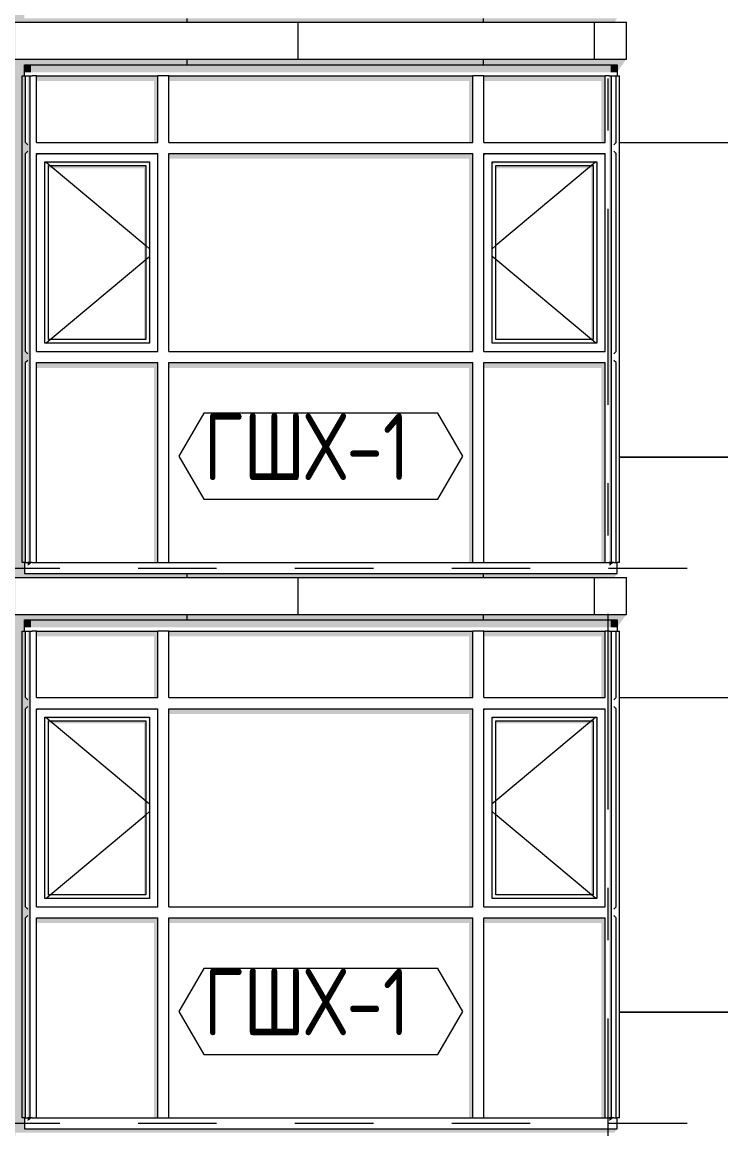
# Model space of a CAD drawing. Header units: millimetres. Extents: x 18162 to 7085488, y 72188 to 247925.
# Drawn here: x 5826846 to 5830619, y 136354 to 142334 of the extents above; entities that cross this region are included whole.
import ezdxf
from ezdxf.enums import TextEntityAlignment as Align

# ---------------------------------------------------------------- set-up
doc = ezdxf.new("R2010")
doc.units = ezdxf.units.MM
doc.header["$MEASUREMENT"] = 0
doc.linetypes.add('Dashed', pattern=[423.333333, 211.666667, -211.666667])
doc.linetypes.add('Double Dashed', pattern=[1093.611073, 529.166651, -211.666656, 141.111112, -211.666656])
for name, color, linetype in [('Finish - Wall', 7, 'Continuous'), ('Structural - Bearing', 7, 'Continuous'), ('Structural - Grid', 7, 'Continuous')]:
    doc.layers.add(name, color=color, linetype=linetype)
doc.styles.add('GENERATED_STYLE_3', font='', dxfattribs={"width": 0.8})
doc.styles.get('GENERATED_STYLE_3').set_extended_font_data('ISOCPEUR MON')
doc.dimstyles.new('GENERATED_STYLE__19', dxfattribs={"dimtxt": 440.00001, "dimasz": 228, "dimexe": 0.18, "dimexo": 31028.935828, "dimgap": 0, "dimtad": 1, "dimdec": 0, "dimzin": 0, "dimdsep": 46, "dimtxsty": 'GENERATED_STYLE_3', "dimblk": 'ARROWHEAD_2', "dimblk1": 'ARROWHEAD_2', "dimblk2": 'ARROWHEAD_2', "dimcen": 0.09, "dimclrd": 13, "dimclre": 13, "dimclrt": 13, "dimadec": 0, "dimazin": 0, "dimtfac": 1, "dimtdec": 4, "dimtmove": 0, "dimatfit": 3, "dimfxl": 1, "dimtolj": 1, "dimtzin": 0, "dimarcsym": 0})
doc.dimstyles.new('GENERATED_STYLE__21', dxfattribs={"dimtxt": 440.00001, "dimasz": 228, "dimexe": 0.18, "dimexo": 31149.347984, "dimgap": 0, "dimtad": 1, "dimdec": 0, "dimzin": 0, "dimdsep": 46, "dimtxsty": 'GENERATED_STYLE_3', "dimblk": 'ARROWHEAD_2', "dimblk1": 'ARROWHEAD_2', "dimblk2": 'ARROWHEAD_2', "dimcen": 0.09, "dimclrd": 13, "dimclre": 13, "dimclrt": 13, "dimadec": 0, "dimazin": 0, "dimtfac": 1, "dimtdec": 4, "dimtmove": 0, "dimatfit": 3, "dimfxl": 1, "dimtolj": 1, "dimtzin": 0, "dimarcsym": 0})

# ---------------------------------------------------------------- blocks, each defined once
blk = doc.blocks.new('*X2387', base_point=(5785635.3, 106384.1))
at = {"layer": 'Structural - Bearing', "color": 8, "linetype": 'Continuous', "lineweight": 13}
for p, q in [((5827735.3, 139134.1), (5827735.3, 139104.1)), ((5829335.3, 139134.1), (5829335.3, 139104.1)), ((5830071.2, 138684.1), (5830435.3, 138684.1)), ((5830435.3, 138684.1), (5830808.8, 138684.1)), ((5830071.2, 136984.1), (5830435.3, 136984.1)), ((5830435.3, 136984.1), (5830071.2, 136984.1)), ((5830808.8, 136984.1), (5830435.3, 136984.1)), ((5830435.3, 136984.1), (5830808.8, 136984.1))]:
    blk.add_line(p, q, dxfattribs=at)
blk = doc.blocks.new('*X2397', base_point=(5785635.3, 106384.1))
at = {"layer": 'Structural - Bearing', "color": 8, "linetype": 'Continuous', "lineweight": 13}
for p, q in [((5827735.3, 142134.1), (5827735.3, 142104.1)), ((5829335.3, 142134.1), (5829335.3, 142104.1)), ((5830071.2, 141684.1), (5830435.3, 141684.1)), ((5830435.3, 141684.1), (5830808.8, 141684.1)), ((5830071.2, 139984.1), (5830435.3, 139984.1)), ((5830435.3, 139984.1), (5830071.2, 139984.1)), ((5830808.8, 139984.1), (5830435.3, 139984.1)), ((5830435.3, 139984.1), (5830808.8, 139984.1)), ((5827735.3, 139354.1), (5827735.3, 139334.1)), ((5829335.3, 139354.1), (5829335.3, 139334.1))]:
    blk.add_line(p, q, dxfattribs=at)
blk = doc.blocks.new('*X2398', base_point=(5785635.3, 106384.1))
at = {"layer": 'Structural - Bearing', "color": 7, "linetype": 'Continuous', "lineweight": 9}
for p, q in [((5828335.3, 139334.1), (5828335.3, 139134.1)), ((5829935.3, 139334.1), (5829935.3, 139134.1))]:
    blk.add_line(p, q, dxfattribs=at)
blk = doc.blocks.new('*X2407', base_point=(5785635.3, 106384.1))
at = {"layer": 'Structural - Bearing', "color": 8, "linetype": 'Continuous', "lineweight": 13}
for p, q in [((5827735.3, 142354.1), (5827735.3, 142334.1)), ((5829335.3, 142354.1), (5829335.3, 142334.1))]:
    blk.add_line(p, q, dxfattribs=at)
blk = doc.blocks.new('*X2408', base_point=(5785635.3, 106384.1))
at = {"layer": 'Structural - Bearing', "color": 7, "linetype": 'Continuous', "lineweight": 9}
for p, q in [((5828335.3, 142334.1), (5828335.3, 142134.1)), ((5829935.3, 142334.1), (5829935.3, 142134.1))]:
    blk.add_line(p, q, dxfattribs=at)
blk = doc.blocks.new('*D2612', base_point=(5785635.3, 106384.1))
at = {"color": 12, "linetype": 'Continuous', "lineweight": 35}
for p, q in [((5838328.4, 136420.7), (5838628.4, 136247.5)), ((5838328.4, 136220.7), (5838628.4, 136047.5))]:
    blk.add_line(p, q, dxfattribs=at)
at = {"color": 13, "linetype": 'Continuous', "lineweight": 13}
for p, q in [((5838703.4, 136334.1), (5837187.8, 136334.1)), ((5838478.4, 136134.1), (5838478.4, 136334.1)), ((5838703.4, 136134.1), (5837187.8, 136134.1))]:
    blk.add_line(p, q, dxfattribs=at)
blk = doc.blocks.new('ARROWHEAD_2')
at = {"color": 0, "linetype": 'Continuous', "lineweight": 0}
for p, q in [((-0.378, -0.655), (0.378, 0.655)), ((0, 0), (-1, 0))]:
    blk.add_line(p, q, dxfattribs=at)
blk = doc.blocks.new('*D2613', base_point=(5785635.3, 106384.1))
at = {"color": 12, "linetype": 'Continuous', "lineweight": 35}
for p, q in [((5838328.4, 139220.7), (5838628.4, 139047.5)), ((5838328.4, 136420.7), (5838628.4, 136247.5))]:
    blk.add_line(p, q, dxfattribs=at)
at = {"color": 13, "linetype": 'Continuous', "lineweight": 13}
for p, q in [((5838703.4, 139134.1), (5837187.8, 139134.1)), ((5838478.4, 136334.1), (5838478.4, 139134.1)), ((5838703.4, 136334.1), (5837187.8, 136334.1))]:
    blk.add_line(p, q, dxfattribs=at)
at = {"color": 13, "lineweight": 13, "char_height": 440, "attachment_point": 7, "rotation": 90, "style": 'GENERATED_STYLE_3'}
for s, insert in [('\\A1;{\\pql;\\fISOCPEUR MON|b0|i0|c0|p0;\\W0.800000;2,800}', (5838605.9, 137549.6)), ('\\A1;{\\pql;\\fISOCPEUR MON|b0|i0|c0|p0;\\W0.800000;200}', (5838518.1, 136420.8))]:
    blk.add_mtext(s, dxfattribs=dict(at, insert=insert))
blk = doc.blocks.new('*D2614', base_point=(5785635.3, 106384.1))
at = {"color": 12, "linetype": 'Continuous', "lineweight": 35}
for p, q in [((5838328.4, 139420.7), (5838628.4, 139247.5)), ((5838328.4, 139220.7), (5838628.4, 139047.5))]:
    blk.add_line(p, q, dxfattribs=at)
at = {"color": 13, "linetype": 'Continuous', "lineweight": 13}
for p, q in [((5838703.4, 139334.1), (5837187.8, 139334.1)), ((5838478.4, 139134.1), (5838478.4, 139334.1)), ((5838703.4, 139134.1), (5837187.8, 139134.1))]:
    blk.add_line(p, q, dxfattribs=at)
blk = doc.blocks.new('*D2615', base_point=(5785635.3, 106384.1))
at = {"color": 12, "linetype": 'Continuous', "lineweight": 35}
for p, q in [((5838328.4, 142220.7), (5838628.4, 142047.5)), ((5838328.4, 139420.7), (5838628.4, 139247.5))]:
    blk.add_line(p, q, dxfattribs=at)
at = {"color": 13, "linetype": 'Continuous', "lineweight": 13}
for p, q in [((5838703.4, 142134.1), (5837187.8, 142134.1)), ((5838478.4, 139334.1), (5838478.4, 142134.1)), ((5838703.4, 139334.1), (5837187.8, 139334.1))]:
    blk.add_line(p, q, dxfattribs=at)
at = {"color": 13, "lineweight": 13, "char_height": 440, "attachment_point": 7, "rotation": 90, "style": 'GENERATED_STYLE_3'}
for s, insert in [('\\A1;{\\pql;\\fISOCPEUR MON|b0|i0|c0|p0;\\W0.800000;2,800}', (5838605.9, 140549.6)), ('\\A1;{\\pql;\\fISOCPEUR MON|b0|i0|c0|p0;\\W0.800000;200}', (5838518.1, 139420.8))]:
    blk.add_mtext(s, dxfattribs=dict(at, insert=insert))
blk = doc.blocks.new('*D2616', base_point=(5785635.3, 106384.1))
at = {"color": 12, "linetype": 'Continuous', "lineweight": 35}
for p, q in [((5838328.4, 142420.7), (5838628.4, 142247.5)), ((5838328.4, 142220.7), (5838628.4, 142047.5))]:
    blk.add_line(p, q, dxfattribs=at)
at = {"color": 13, "linetype": 'Continuous', "lineweight": 13}
for p, q in [((5838703.4, 142334.1), (5837187.8, 142334.1)), ((5838478.4, 142134.1), (5838478.4, 142334.1)), ((5838703.4, 142134.1), (5837187.8, 142134.1))]:
    blk.add_line(p, q, dxfattribs=at)
blk = doc.blocks.new('*D2617', base_point=(5785635.3, 106384.1))
at = {"color": 12, "linetype": 'Continuous', "lineweight": 35}
for p, q in [((5838328.4, 145220.7), (5838628.4, 145047.5)), ((5838328.4, 142420.7), (5838628.4, 142247.5))]:
    blk.add_line(p, q, dxfattribs=at)
at = {"color": 13, "linetype": 'Continuous', "lineweight": 13}
for p, q in [((5838703.4, 145134.1), (5837187.8, 145134.1)), ((5838478.4, 142334.1), (5838478.4, 145134.1)), ((5838703.4, 142334.1), (5837187.8, 142334.1))]:
    blk.add_line(p, q, dxfattribs=at)
at = {"color": 13, "lineweight": 13, "char_height": 440, "attachment_point": 7, "rotation": 90, "style": 'GENERATED_STYLE_3'}
for s, insert in [('\\A1;{\\pql;\\fISOCPEUR MON|b0|i0|c0|p0;\\W0.800000;2,800}', (5838605.9, 143549.6)), ('\\A1;{\\pql;\\fISOCPEUR MON|b0|i0|c0|p0;\\W0.800000;200}', (5838518.1, 142420.8))]:
    blk.add_mtext(s, dxfattribs=dict(at, insert=insert))
blk = doc.blocks.new('Label_227_3', base_point=(5828458.8, 136754.1))
at = {"color": 13, "linetype": 'Continuous', "lineweight": 13, "flags": 128}
blk.add_lwpolyline([(5827692.4, 136988.3), (5827826.5, 136756.1), (5829091.1, 136756.1), (5829225.2, 136988.3), (5829091.1, 137220.6), (5827826.5, 137220.6)], close=True, dxfattribs=at)
at = {"color": 13, "lineweight": 13, "insert": (5827826.5, 137219.9), "char_height": 360, "attachment_point": 1, "style": 'GENERATED_STYLE_3'}
blk.add_mtext('\\A1;{\\pql;\\pt0,253000;\\fISOCPEUR MON|b0|i0|c0|p0;\\W0.800000;ГШХ-1\\fISOCPEUR MON|b0|i0|c0|p0;\\W0.800000;\\A1{\\H.66x;\\S^  ;}\\fISOCPEUR MON|b0|i0|c0|p0;\\W0.800000;\\fISOCPEUR MON|b0|i0|c0|p0;\\W0.800000;\\A1{\\H.66x;\\S^  ;}\\fISOCPEUR MON|b0|i0|c0|p0;\\W0.800000; \\fISOCPEUR MON|b0|i0|c0|p0;\\W0.800000;\\fISOCPEUR MON|b0|i0|c0|p0;\\W0.800000;\\fISOCPEUR MON|b0|i0|c0|p0;\\W0.800000;\\fISOCPEUR MON|b0|i0|c0|p0;\\W0.800000;\\fISOCPEUR MON|b0|i0|c0|p0;\\W0.800000;\\fISOCPEUR MON|b0|i0|c0|p0;\\W0.800000;\\fISOCPEUR MON|b0|i0|c0|p0;\\W0.800000;\\fISOCPEUR MON|b0|i0|c0|p0;\\W0.800000;\\fISOCPEUR MON|b0|i0|c0|p0;\\W0.800000;\\fISOCPEUR MON|b0|i0|c0|p0;\\W0.800000;\\fISOCPEUR MON|b0|i0|c0|p0;\\W0.800000;\\fISOCPEUR MON|b0|i0|c0|p0;\\W0.800000;\\fISOCPEUR MON|b0|i0|c0|p0;\\W0.800000;\\fISOCPEUR MON|b0|i0|c0|p0;\\W0.800000;\\fISOCPEUR MON|b0|i0|c0|p0;\\W0.800000;\\fISOCPEUR MON|b0|i0|c0|p0;\\W0.800000;\\fISOCPEUR MON|b0|i0|c0|p0;\\W0.800000;\\fISOCPEUR MON|b0|i0|c0|p0;\\W0.800000;\\fISOCPEUR MON|b0|i0|c0|p0;\\W0.800000;\\fISOCPEUR MON|b0|i0|c0|p0;\\W0.800000;\\fISOCPEUR MON|b0|i0|c0|p0;\\W0.800000;\\fISOCPEUR MON|b0|i0|c0|p0;\\W0.800000;\\fISOCPEUR MON|b0|i0|c0|p0;\\W0.800000;\\fISOCPEUR MON|b0|i0|c0|p0;\\W0.800000;\\fISOCPEUR MON|b0|i0|c0|p0;\\W0.800000;\\fISOCPEUR MON|b0|i0|c0|p0;\\W0.800000;\\fISOCPEUR MON|b0|i0|c0|p0;\\W0.800000;\\fISOCPEUR MON|b0|i0|c0|p0;\\W0.800000;\\fISOCPEUR MON|b0|i0|c0|p0;\\W0.800000;\\fISOCPEUR MON|b0|i0|c0|p0;\\W0.800000;\\fISOCPEUR MON|b0|i0|c0|p0;\\W0.800000;\\fISOCPEUR MON|b0|i0|c0|p0;\\W0.800000;\\fISOCPEUR MON|b0|i0|c0|p0;\\W0.800000;\\fISOCPEUR MON|b0|i0|c0|p0;\\W0.800000;\\fISOCPEUR MON|b0|i0|c0|p0;\\W0.800000;\\fISOCPEUR MON|b0|i0|c0|p0;\\W0.800000;\\fISOCPEUR MON|b0|i0|c0|p0;\\W0.800000;\\fISOCPEUR MON|b0|i0|c0|p0;\\W0.800000;\\fISOCPEUR MON|b0|i0|c0|p0;\\W0.800000;\\fISOCPEUR MON|b0|i0|c0|p0;\\W0.800000;\\fISOCPEUR MON|b0|i0|c0|p0;\\W0.800000;\\fISOCPEUR MON|b0|i0|c0|p0;\\W0.800000;\\fISOCPEUR MON|b0|i0|c0|p0;\\W0.800000;}', dxfattribs=at)
blk = doc.blocks.new('Label_229_3', base_point=(5828458.8, 139754.1))
at = {"color": 13, "linetype": 'Continuous', "lineweight": 13, "flags": 128}
blk.add_lwpolyline([(5827692.4, 139988.3), (5827826.5, 139756.1), (5829091.1, 139756.1), (5829225.2, 139988.3), (5829091.1, 140220.6), (5827826.5, 140220.6)], close=True, dxfattribs=at)
at = {"color": 13, "lineweight": 13, "insert": (5827826.5, 140219.9), "char_height": 360, "attachment_point": 1, "style": 'GENERATED_STYLE_3'}
blk.add_mtext('\\A1;{\\pql;\\pt0,253000;\\fISOCPEUR MON|b0|i0|c0|p0;\\W0.800000;ГШХ-1\\fISOCPEUR MON|b0|i0|c0|p0;\\W0.800000;\\A1{\\H.66x;\\S^  ;}\\fISOCPEUR MON|b0|i0|c0|p0;\\W0.800000;\\fISOCPEUR MON|b0|i0|c0|p0;\\W0.800000;\\A1{\\H.66x;\\S^  ;}\\fISOCPEUR MON|b0|i0|c0|p0;\\W0.800000; \\fISOCPEUR MON|b0|i0|c0|p0;\\W0.800000;\\fISOCPEUR MON|b0|i0|c0|p0;\\W0.800000;\\fISOCPEUR MON|b0|i0|c0|p0;\\W0.800000;\\fISOCPEUR MON|b0|i0|c0|p0;\\W0.800000;\\fISOCPEUR MON|b0|i0|c0|p0;\\W0.800000;\\fISOCPEUR MON|b0|i0|c0|p0;\\W0.800000;\\fISOCPEUR MON|b0|i0|c0|p0;\\W0.800000;\\fISOCPEUR MON|b0|i0|c0|p0;\\W0.800000;\\fISOCPEUR MON|b0|i0|c0|p0;\\W0.800000;\\fISOCPEUR MON|b0|i0|c0|p0;\\W0.800000;\\fISOCPEUR MON|b0|i0|c0|p0;\\W0.800000;\\fISOCPEUR MON|b0|i0|c0|p0;\\W0.800000;\\fISOCPEUR MON|b0|i0|c0|p0;\\W0.800000;\\fISOCPEUR MON|b0|i0|c0|p0;\\W0.800000;\\fISOCPEUR MON|b0|i0|c0|p0;\\W0.800000;\\fISOCPEUR MON|b0|i0|c0|p0;\\W0.800000;\\fISOCPEUR MON|b0|i0|c0|p0;\\W0.800000;\\fISOCPEUR MON|b0|i0|c0|p0;\\W0.800000;\\fISOCPEUR MON|b0|i0|c0|p0;\\W0.800000;\\fISOCPEUR MON|b0|i0|c0|p0;\\W0.800000;\\fISOCPEUR MON|b0|i0|c0|p0;\\W0.800000;\\fISOCPEUR MON|b0|i0|c0|p0;\\W0.800000;\\fISOCPEUR MON|b0|i0|c0|p0;\\W0.800000;\\fISOCPEUR MON|b0|i0|c0|p0;\\W0.800000;\\fISOCPEUR MON|b0|i0|c0|p0;\\W0.800000;\\fISOCPEUR MON|b0|i0|c0|p0;\\W0.800000;\\fISOCPEUR MON|b0|i0|c0|p0;\\W0.800000;\\fISOCPEUR MON|b0|i0|c0|p0;\\W0.800000;\\fISOCPEUR MON|b0|i0|c0|p0;\\W0.800000;\\fISOCPEUR MON|b0|i0|c0|p0;\\W0.800000;\\fISOCPEUR MON|b0|i0|c0|p0;\\W0.800000;\\fISOCPEUR MON|b0|i0|c0|p0;\\W0.800000;\\fISOCPEUR MON|b0|i0|c0|p0;\\W0.800000;\\fISOCPEUR MON|b0|i0|c0|p0;\\W0.800000;\\fISOCPEUR MON|b0|i0|c0|p0;\\W0.800000;\\fISOCPEUR MON|b0|i0|c0|p0;\\W0.800000;\\fISOCPEUR MON|b0|i0|c0|p0;\\W0.800000;\\fISOCPEUR MON|b0|i0|c0|p0;\\W0.800000;\\fISOCPEUR MON|b0|i0|c0|p0;\\W0.800000;\\fISOCPEUR MON|b0|i0|c0|p0;\\W0.800000;\\fISOCPEUR MON|b0|i0|c0|p0;\\W0.800000;\\fISOCPEUR MON|b0|i0|c0|p0;\\W0.800000;\\fISOCPEUR MON|b0|i0|c0|p0;\\W0.800000;}', dxfattribs=at)
blk = doc.blocks.new('Standard grid marker[378]_3', base_point=(5830008.8, 166384.1))
at = {"layer": 'Structural - Grid', "color": 13, "linetype": 'Double Dashed', "lineweight": 13, "ltscale": 2}
blk.add_line((5830008.8, 165384.1), (5830008.8, 100884.1), dxfattribs=at)
at = {"layer": 'Structural - Grid', "color": 13, "lineweight": 13, "style": 'GENERATED_STYLE_3'}
blk.add_attdef('AC_MarkerText_1', text='', height=500, rotation=360, dxfattribs=at).set_placement((5830008.8, 99534.1), align=Align.TOP_CENTER)

msp = doc.modelspace()

# ---------------------------------------------------------------- hatches: boundary and pattern name
at = {"layer": 'Finish - Wall', "linetype": 'Continuous', "lineweight": 0}
for points in [[(5826858.8, 142104.1), (5826858.8, 142063.4), (5826893.8, 142063.4), (5826893.8, 142104.1)], [(5826893.8, 142104.1), (5826893.8, 142063.4), (5827608.8, 142063.4), (5827608.8, 142104.1)], [(5827608.8, 142063.4), (5829308.8, 142063.4), (5829308.8, 142104.1), (5827608.8, 142104.1)], [(5829308.8, 142063.4), (5830023.8, 142063.4), (5830023.8, 142104.1), (5829308.8, 142104.1)], [(5830058.8, 142104.1), (5830023.8, 142104.1), (5830023.8, 142063.4), (5830058.8, 142063.4)], [(5826863.8, 142044.1), (5826846.4, 142044.1), (5826846.4, 141654.1), (5826888.8, 141654.1), (5826888.8, 142044.1), (5826876.4, 142044.1), (5826876.4, 141671.5), (5826863.8, 141684.1)], [(5826923.8, 142044.1), (5826923.8, 142015.8), (5827558.8, 142015.8), (5827558.8, 141684.1), (5827578.8, 141684.1), (5827578.8, 142044.1)], [(5827638.8, 142044.1), (5827638.8, 142015.8), (5829258.8, 142015.8), (5829258.8, 141684.1), (5829278.8, 141684.1), (5829278.8, 142044.1)], [(5829338.8, 142015.8), (5829973.8, 142015.8), (5829973.8, 141684.1), (5829993.8, 141684.1), (5829993.8, 142044.1), (5829338.8, 142044.1)], [(5830016.4, 141654.1), (5830028.8, 141654.1), (5830028.8, 142044.1), (5830016.4, 142044.1)], [(5830053.8, 142037), (5830058.8, 142044.1), (5830053.8, 142044.1)], [(5830053.8, 141684.1), (5830041.2, 141671.5), (5830047.5, 141675.2)], [(5827578.8, 141624.1), (5826923.8, 141624.1), (5826930.9, 141617), (5827571.8, 141617)], [(5826930.9, 141617), (5826923.8, 141624.1), (5826923.8, 141617)], [(5827571.8, 141617), (5827573.8, 141617), (5827573.8, 140559.1), (5827578.8, 140554.1), (5827578.8, 141624.1)], [(5827638.8, 141595.8), (5829258.8, 141595.8), (5829258.8, 140554.1), (5829278.8, 140554.1), (5829278.8, 141624.1), (5827638.8, 141624.1)], [(5829338.8, 141624.1), (5829345.9, 141617), (5829986.8, 141617), (5829993.8, 141624.1)], [(5829338.8, 141624.1), (5829338.8, 141617), (5829345.9, 141617)], [(5829986.8, 141617), (5829988.8, 141617), (5829988.8, 140559.1), (5829993.8, 140554.1), (5829993.8, 141624.1)], [(5830016.4, 140524.1), (5830028.8, 140524.1), (5830028.8, 141654.1), (5830016.4, 141654.1)], [(5826975.9, 141572), (5826968.8, 141579.1), (5826968.8, 141572)], [(5826968.8, 141579.1), (5826975.9, 141572), (5827526.8, 141572), (5827533.8, 141579.1)], [(5826988.8, 141544.9), (5827503.8, 141544.9), (5827503.8, 140619.1), (5827513.8, 140619.1), (5827513.8, 141559.1), (5826988.8, 141559.1)], [(5827533.8, 141579.1), (5827526.8, 141572), (5827528.8, 141572), (5827528.8, 140604.1), (5827533.8, 140599.1)], [(5829390.9, 141572), (5829383.8, 141579.1), (5829383.8, 141572)], [(5829383.8, 141579.1), (5829390.9, 141572), (5829941.8, 141572), (5829948.8, 141579.1)], [(5829403.8, 141559.1), (5829403.8, 141544.9), (5829918.8, 141544.9), (5829918.8, 140619.1), (5829928.8, 140619.1), (5829928.8, 141559.1)], [(5829941.8, 141572), (5829943.8, 141572), (5829943.8, 140604.1), (5829948.8, 140599.1), (5829948.8, 141579.1)], [(5827528.8, 140599.1), (5827533.8, 140599.1), (5827528.8, 140604.1)], [(5829943.8, 140599.1), (5829948.8, 140599.1), (5829943.8, 140604.1)], [(5827573.8, 140554.1), (5827578.8, 140554.1), (5827573.8, 140559.1)], [(5829988.8, 140554.1), (5829993.8, 140554.1), (5829988.8, 140559.1)], [(5830053.8, 140554.1), (5830041.2, 140541.5), (5830047.5, 140545.2)], [(5826846.4, 140524.1), (5826846.4, 139414.1), (5826863.8, 139414.1), (5826863.8, 140494.1), (5826876.4, 140506.6), (5826876.4, 139414.1), (5826888.8, 139414.1), (5826888.8, 140524.1)], [(5826923.8, 140494.1), (5826923.8, 140465.8), (5827558.8, 140465.8), (5827558.8, 139414.1), (5827578.8, 139414.1), (5827578.8, 140494.1)], [(5827638.8, 140494.1), (5827638.8, 140465.8), (5829258.8, 140465.8), (5829258.8, 139414.1), (5829278.8, 139414.1), (5829278.8, 140494.1)], [(5829338.8, 140465.8), (5829973.8, 140465.8), (5829973.8, 139414.1), (5829993.8, 139414.1), (5829993.8, 140494.1), (5829338.8, 140494.1)], [(5830016.4, 139414.1), (5830028.8, 139414.1), (5830028.8, 140524.1), (5830016.4, 140524.1)], [(5826876.4, 139396.5), (5826893.8, 139408.8), (5826893.8, 139414.1), (5826876.4, 139414.1)], [(5826893.8, 139414.1), (5826893.8, 139408.8), (5826901.2, 139414.1)], [(5830016.4, 139396.5), (5830023.8, 139401.7), (5830023.8, 139414.1), (5830016.4, 139414.1)], [(5830041.2, 139414.1), (5830023.8, 139414.1), (5830023.8, 139401.7)], [(5826858.8, 139104.1), (5826858.8, 139063.4), (5826893.8, 139063.4), (5826893.8, 139104.1)], [(5826893.8, 139104.1), (5826893.8, 139063.4), (5827608.8, 139063.4), (5827608.8, 139104.1)], [(5827608.8, 139104.1), (5827608.8, 139063.4), (5829308.8, 139063.4), (5829308.8, 139104.1)], [(5829308.8, 139104.1), (5829308.8, 139063.4), (5830023.8, 139063.4), (5830023.8, 139104.1)], [(5830058.8, 139104.1), (5830023.8, 139104.1), (5830023.8, 139063.4), (5830058.8, 139063.4)], [(5826846.4, 138654.1), (5826888.8, 138654.1), (5826888.8, 139044.1), (5826876.4, 139044.1), (5826876.4, 138671.5), (5826863.8, 138684.1), (5826863.8, 139044.1), (5826846.4, 139044.1)], [(5826923.8, 139044.1), (5826923.8, 139015.8), (5827558.8, 139015.8), (5827558.8, 138684.1), (5827578.8, 138684.1), (5827578.8, 139044.1)], [(5827638.8, 139044.1), (5827638.8, 139015.8), (5829258.8, 139015.8), (5829258.8, 138684.1), (5829278.8, 138684.1), (5829278.8, 139044.1)], [(5829338.8, 139044.1), (5829338.8, 139015.8), (5829973.8, 139015.8), (5829973.8, 138684.1), (5829993.8, 138684.1), (5829993.8, 139044.1)], [(5830016.4, 138654.1), (5830028.8, 138654.1), (5830028.8, 139044.1), (5830016.4, 139044.1)], [(5830053.8, 139037), (5830058.8, 139044.1), (5830053.8, 139044.1)], [(5830041.2, 138671.5), (5830047.5, 138675.2), (5830053.8, 138684.1)], [(5827578.8, 138624.1), (5826923.8, 138624.1), (5826930.9, 138617), (5827571.8, 138617)], [(5826930.9, 138617), (5826923.8, 138624.1), (5826923.8, 138617)], [(5827571.8, 138617), (5827573.8, 138617), (5827573.8, 137559.1), (5827578.8, 137554.1), (5827578.8, 138624.1)], [(5827638.8, 138624.1), (5827638.8, 138595.8), (5829258.8, 138595.8), (5829258.8, 137554.1), (5829278.8, 137554.1), (5829278.8, 138624.1)], [(5829338.8, 138624.1), (5829345.9, 138617), (5829986.8, 138617), (5829993.8, 138624.1)], [(5829338.8, 138624.1), (5829338.8, 138617), (5829345.9, 138617)], [(5829986.8, 138617), (5829988.8, 138617), (5829988.8, 137559.1), (5829993.8, 137554.1), (5829993.8, 138624.1)], [(5830016.4, 137524.1), (5830028.8, 137524.1), (5830028.8, 138654.1), (5830016.4, 138654.1)], [(5826968.8, 138572), (5826975.9, 138572), (5826968.8, 138579.1)], [(5826968.8, 138579.1), (5826975.9, 138572), (5827526.8, 138572), (5827533.8, 138579.1)], [(5827513.8, 138559.1), (5826988.8, 138559.1), (5826988.8, 138544.9), (5827503.8, 138544.9), (5827503.8, 137619.1), (5827513.8, 137619.1)], [(5827533.8, 138579.1), (5827526.8, 138572), (5827528.8, 138572), (5827528.8, 137604.1), (5827533.8, 137599.1)], [(5829390.9, 138572), (5829383.8, 138579.1), (5829383.8, 138572)], [(5829383.8, 138579.1), (5829390.9, 138572), (5829941.8, 138572), (5829948.8, 138579.1)], [(5829928.8, 138559.1), (5829403.8, 138559.1), (5829403.8, 138544.9), (5829918.8, 138544.9), (5829918.8, 137619.1), (5829928.8, 137619.1)], [(5829941.8, 138572), (5829943.8, 138572), (5829943.8, 137604.1), (5829948.8, 137599.1), (5829948.8, 138579.1)], [(5827528.8, 137599.1), (5827533.8, 137599.1), (5827528.8, 137604.1)], [(5829943.8, 137599.1), (5829948.8, 137599.1), (5829943.8, 137604.1)], [(5827573.8, 137554.1), (5827578.8, 137554.1), (5827573.8, 137559.1)], [(5829988.8, 137554.1), (5829993.8, 137554.1), (5829988.8, 137559.1)], [(5830041.2, 137541.5), (5830047.5, 137545.2), (5830053.8, 137554.1)], [(5826846.4, 136414.1), (5826863.8, 136414.1), (5826863.8, 137494.1), (5826876.4, 137506.6), (5826876.4, 136414.1), (5826888.8, 136414.1), (5826888.8, 137524.1), (5826846.4, 137524.1)], [(5827578.8, 137494.1), (5826923.8, 137494.1), (5826923.8, 137465.8), (5827558.8, 137465.8), (5827558.8, 136414.1), (5827578.8, 136414.1)], [(5829278.8, 137494.1), (5827638.8, 137494.1), (5827638.8, 137465.8), (5829258.8, 137465.8), (5829258.8, 136414.1), (5829278.8, 136414.1)], [(5829338.8, 137465.8), (5829973.8, 137465.8), (5829973.8, 136414.1), (5829993.8, 136414.1), (5829993.8, 137494.1), (5829338.8, 137494.1)], [(5830016.4, 136414.1), (5830028.8, 136414.1), (5830028.8, 137524.1), (5830016.4, 137524.1)], [(5826876.4, 136396.5), (5826893.8, 136408.8), (5826893.8, 136414.1), (5826876.4, 136414.1)], [(5826901.2, 136414.1), (5826893.8, 136414.1), (5826893.8, 136408.8)], [(5830016.4, 136396.5), (5830023.8, 136401.7), (5830023.8, 136414.1), (5830016.4, 136414.1)], [(5830041.2, 136414.1), (5830023.8, 136414.1), (5830023.8, 136401.7)]]:
    msp.add_hatch(color=49, dxfattribs=at).paths.add_polyline_path(points)
h = msp.add_hatch(color=49, dxfattribs=at)
h.paths.add_polyline_path([(5826846.4, 141654.1), (5826846.4, 140524.1), (5826888.8, 140524.1), (5826888.8, 141654.1)])
h.paths.add_polyline_path([(5826876.4, 140541.5), (5826863.8, 140554.1), (5826863.8, 141624.1), (5826876.4, 141636.6)], flags=0)
h = msp.add_hatch(color=49, dxfattribs=at)
h.paths.add_polyline_path([(5826846.4, 137524.1), (5826888.8, 137524.1), (5826888.8, 138654.1), (5826846.4, 138654.1)])
h.paths.add_polyline_path([(5826863.8, 137554.1), (5826863.8, 138624.1), (5826876.4, 138636.6), (5826876.4, 137541.5)], flags=0)
at = {"layer": 'Structural - Bearing', "linetype": 'Continuous', "lineweight": 0}
for points in [[(5817058.8, 145104.1), (5820558.8, 145104.1), (5820558.8, 145044.1), (5820578.3, 145044.1), (5820578.3, 144964), (5825563.8, 144964), (5825563.8, 144715.6), (5825576.4, 144703), (5825576.4, 144684.1), (5825908.8, 144684.1), (5825908.8, 142984.1), (5825563.8, 142984.1), (5825563.8, 142845.6), (5825576.4, 142833), (5825576.4, 142803.4), (5825563.8, 142785.6), (5825563.8, 142284.1), (5826808.8, 142284.1), (5826808.8, 142334.1), (5830044.7, 142334.1), (5830058.8, 142354.1), (5826858.8, 142354.1), (5826858.8, 142414.1), (5826846.4, 142414.1), (5826846.4, 145044.1), (5826858.8, 145044.1), (5826858.8, 145104.1), (5830058.8, 145104.1), (5830058.8, 145044.1), (5830071.2, 145044.1), (5830071.2, 144964), (5832063.8, 144964), (5832063.8, 144715.6), (5832076.4, 144703), (5832076.4, 144684.1), (5832408.8, 144684.1), (5832408.8, 142984.1), (5832063.8, 142984.1), (5832063.8, 142845.6), (5832076.4, 142833), (5832076.4, 142803.4), (5832063.8, 142785.6), (5832063.8, 142284.1), (5833308.8, 142284.1), (5833308.8, 142334.1), (5836544.7, 142334.1), (5836558.8, 142354.1), (5833358.8, 142354.1), (5833358.8, 142414.1), (5833346.4, 142414.1), (5833346.4, 145044.1), (5833358.8, 145044.1), (5833358.8, 145104.1), (5836558.8, 145104.1), (5836558.8, 145044.1), (5836571.2, 145044.1), (5836571.2, 144964), (5836858.1, 144964), (5836858.8, 144964.9), (5836858.8, 145134.1), (5835838.8, 145134.1), (5822269.6, 145134.1), (5819816.7, 145134.1), (5817058.8, 145134.1)], [(5825563.8, 139785.6), (5825563.8, 139284.1), (5826808.8, 139284.1), (5826808.8, 139334.1), (5830044.7, 139334.1), (5830058.8, 139354.1), (5826858.8, 139354.1), (5826858.8, 139414.1), (5826846.4, 139414.1), (5826846.4, 142044.1), (5826858.8, 142044.1), (5826858.8, 142104.1), (5830058.8, 142104.1), (5830058.8, 142063.4), (5830108.8, 142134.1), (5826808.8, 142134.1), (5826808.8, 142284.1), (5825563.8, 142284.1), (5825563.8, 141715.6), (5825576.4, 141703), (5825576.4, 141684.1), (5825908.8, 141684.1), (5825908.8, 139984.1), (5825563.8, 139984.1), (5825563.8, 139845.6), (5825576.4, 139833), (5825576.4, 139803.4)], [(5825563.8, 138715.6), (5825576.4, 138703), (5825576.4, 138684.1), (5825908.8, 138684.1), (5825908.8, 136984.1), (5825563.8, 136984.1), (5825563.8, 136845.6), (5825576.4, 136833), (5825576.4, 136803.4), (5825563.8, 136785.6), (5825563.8, 136284.1), (5826808.8, 136284.1), (5826808.8, 136334.1), (5830044.7, 136334.1), (5830058.8, 136354.1), (5826858.8, 136354.1), (5826858.8, 136414.1), (5826846.4, 136414.1), (5826846.4, 139044.1), (5826858.8, 139044.1), (5826858.8, 139104.1), (5830058.8, 139104.1), (5830058.8, 139063.4), (5830108.8, 139134.1), (5826808.8, 139134.1), (5826808.8, 139284.1), (5825563.8, 139284.1)]]:
    msp.add_hatch(color=49, dxfattribs=at).paths.add_polyline_path(points)

# ---------------------------------------------------------------- linework, layer by layer
at = {"color": 8, "linetype": 'Dashed', "lineweight": 13, "ltscale": 2}
for p, q in [((5800379.4, 139384.1), (5841359.8, 139384.1)), ((5800379.4, 136384.1), (5841359.8, 136384.1))]:
    msp.add_line(p, q, dxfattribs=at)
at = {"layer": 'Finish - Wall', "color": 7, "linetype": 'Continuous', "lineweight": 9}
for p, q in [((5826858.8, 142044.1), (5826858.8, 142104.1)), ((5826858.8, 142104.1), (5826893.8, 142104.1)), ((5826893.8, 142104.1), (5827608.8, 142104.1)), ((5827608.8, 142104.1), (5829308.8, 142104.1)), ((5829308.8, 142104.1), (5830023.8, 142104.1)), ((5830023.8, 142104.1), (5830058.8, 142104.1)), ((5830058.8, 142104.1), (5830058.8, 142044.1)), ((5826846.4, 142044.1), (5826858.8, 142044.1)), ((5826846.4, 141654.1), (5826846.4, 142044.1)), ((5826858.8, 142044.1), (5826863.8, 142044.1)), ((5826863.8, 142044.1), (5826876.4, 142044.1)), ((5826863.8, 141684.1), (5826863.8, 142044.1)), ((5826876.4, 142044.1), (5826888.8, 142044.1)), ((5826888.8, 142044.1), (5826901.2, 142044.1)), ((5826888.8, 141654.1), (5826888.8, 142044.1)), ((5826923.8, 142044.1), (5826901.2, 142044.1)), ((5826923.8, 142044.1), (5827578.8, 142044.1)), ((5826923.8, 141684.1), (5826923.8, 142044.1)), ((5827638.8, 142044.1), (5827578.8, 142044.1)), ((5827578.8, 141684.1), (5827578.8, 142044.1)), ((5827638.8, 142044.1), (5829278.8, 142044.1)), ((5827638.8, 141684.1), (5827638.8, 142044.1)), ((5829338.8, 142044.1), (5829278.8, 142044.1)), ((5829278.8, 141684.1), (5829278.8, 142044.1)), ((5829338.8, 142044.1), (5829993.8, 142044.1)), ((5829338.8, 141684.1), (5829338.8, 142044.1)), ((5830016.4, 142044.1), (5829993.8, 142044.1)), ((5829993.8, 141684.1), (5829993.8, 142044.1)), ((5830016.4, 142044.1), (5830028.8, 142044.1)), ((5830028.8, 142044.1), (5830041.2, 142044.1)), ((5830028.8, 141654.1), (5830028.8, 142044.1)), ((5830041.2, 142044.1), (5830053.8, 142044.1)), ((5830053.8, 142044.1), (5830058.8, 142044.1)), ((5830053.8, 141684.1), (5830053.8, 142044.1)), ((5830058.8, 142044.1), (5830071.2, 142044.1)), ((5830071.2, 141654.1), (5830071.2, 142044.1)), ((5826863.8, 141684.1), (5826876.4, 141671.5)), ((5826923.8, 141684.1), (5827578.8, 141684.1)), ((5827638.8, 141684.1), (5829278.8, 141684.1)), ((5829338.8, 141684.1), (5829993.8, 141684.1)), ((5830041.2, 141671.5), (5830053.8, 141684.1)), ((5826846.4, 140524.1), (5826846.4, 141654.1)), ((5826876.4, 141636.6), (5826863.8, 141624.1)), ((5826863.8, 140554.1), (5826863.8, 141624.1)), ((5826888.8, 140524.1), (5826888.8, 141654.1)), ((5826923.8, 140554.1), (5826923.8, 141624.1)), ((5826923.8, 141624.1), (5827578.8, 141624.1)), ((5827578.8, 140554.1), (5827578.8, 141624.1)), ((5827638.8, 140554.1), (5827638.8, 141624.1)), ((5827638.8, 141624.1), (5829278.8, 141624.1)), ((5829278.8, 140554.1), (5829278.8, 141624.1)), ((5829338.8, 140554.1), (5829338.8, 141624.1)), ((5829338.8, 141624.1), (5829993.8, 141624.1)), ((5829993.8, 140554.1), (5829993.8, 141624.1)), ((5830028.8, 140524.1), (5830028.8, 141654.1)), ((5830053.8, 141624.1), (5830041.2, 141636.6)), ((5830053.8, 140554.1), (5830053.8, 141624.1)), ((5830071.2, 140524.1), (5830071.2, 141654.1)), ((5826968.8, 140599.1), (5826968.8, 141579.1)), ((5826968.8, 141579.1), (5827533.8, 141579.1)), ((5826973.7, 141579.1), (5826997.6, 141559.1)), ((5826988.8, 141559.1), (5827513.8, 141559.1)), ((5826988.8, 140619.1), (5826988.8, 141559.1)), ((5826997.6, 141559.1), (5827513.8, 141126.7)), ((5827513.8, 141559.1), (5827513.8, 140619.1)), ((5827533.8, 141579.1), (5827533.8, 140599.1)), ((5829383.8, 140599.1), (5829383.8, 141579.1)), ((5829383.8, 141579.1), (5829948.8, 141579.1)), ((5829403.8, 141559.1), (5829928.8, 141559.1)), ((5829920.1, 141559.1), (5829403.8, 141126.7)), ((5829403.8, 140619.1), (5829403.8, 141559.1)), ((5829944, 141579.1), (5829920.1, 141559.1)), ((5829928.8, 141559.1), (5829928.8, 140619.1)), ((5829948.8, 141579.1), (5829948.8, 140599.1)), ((5827513.8, 141126.7), (5827533.8, 141110)), ((5829403.8, 141126.7), (5829383.8, 141110)), ((5826997.6, 140619.1), (5827513.8, 141051.4)), ((5827513.8, 141051.4), (5827533.8, 141068.1)), ((5829403.8, 141051.4), (5829383.8, 141068.1)), ((5829920.1, 140619.1), (5829403.8, 141051.4)), ((5827533.8, 140599.1), (5826968.8, 140599.1)), ((5826973.7, 140599.1), (5826997.6, 140619.1)), ((5827513.8, 140619.1), (5826988.8, 140619.1)), ((5829948.8, 140599.1), (5829383.8, 140599.1)), ((5829928.8, 140619.1), (5829403.8, 140619.1)), ((5829944, 140599.1), (5829920.1, 140619.1)), ((5826863.8, 140554.1), (5826876.4, 140541.5)), ((5826923.8, 140554.1), (5827578.8, 140554.1)), ((5827638.8, 140554.1), (5829278.8, 140554.1)), ((5829338.8, 140554.1), (5829993.8, 140554.1)), ((5830041.2, 140541.5), (5830053.8, 140554.1)), ((5826846.4, 139414.1), (5826846.4, 140524.1)), ((5826876.4, 140506.6), (5826863.8, 140494.1)), ((5826863.8, 139414.1), (5826863.8, 140494.1)), ((5826888.8, 139414.1), (5826888.8, 140524.1)), ((5826923.8, 139414.1), (5826923.8, 140494.1)), ((5826923.8, 140494.1), (5827578.8, 140494.1)), ((5827578.8, 139414.1), (5827578.8, 140494.1)), ((5827638.8, 139414.1), (5827638.8, 140494.1)), ((5827638.8, 140494.1), (5829278.8, 140494.1)), ((5829278.8, 139414.1), (5829278.8, 140494.1)), ((5829338.8, 139414.1), (5829338.8, 140494.1)), ((5829338.8, 140494.1), (5829993.8, 140494.1)), ((5829993.8, 139414.1), (5829993.8, 140494.1)), ((5830028.8, 139414.1), (5830028.8, 140524.1)), ((5830053.8, 140494.1), (5830041.2, 140506.6)), ((5830053.8, 139414.1), (5830053.8, 140494.1)), ((5830071.2, 139414.1), (5830071.2, 140524.1)), ((5826858.8, 139414.1), (5826846.4, 139414.1)), ((5826858.8, 139414.1), (5826863.8, 139414.1)), ((5826858.8, 139414.1), (5826858.8, 139354.1)), ((5826863.8, 139414.1), (5826876.4, 139414.1)), ((5826888.8, 139414.1), (5826876.4, 139414.1)), ((5826901.2, 139414.1), (5826888.8, 139414.1)), ((5826901.2, 139414.1), (5826923.8, 139414.1)), ((5826923.8, 139414.1), (5827578.8, 139414.1)), ((5827578.8, 139414.1), (5827638.8, 139414.1)), ((5827638.8, 139414.1), (5829278.8, 139414.1)), ((5829278.8, 139414.1), (5829338.8, 139414.1)), ((5829338.8, 139414.1), (5829993.8, 139414.1)), ((5829993.8, 139414.1), (5830016.4, 139414.1)), ((5830028.8, 139414.1), (5830016.4, 139414.1)), ((5830041.2, 139414.1), (5830028.8, 139414.1)), ((5830041.2, 139414.1), (5830053.8, 139414.1)), ((5830053.8, 139414.1), (5830058.8, 139414.1)), ((5830058.8, 139354.1), (5830058.8, 139414.1)), ((5830071.2, 139414.1), (5830058.8, 139414.1)), ((5826858.8, 139354.1), (5826893.8, 139354.1)), ((5826893.8, 139354.1), (5827608.8, 139354.1)), ((5827608.8, 139354.1), (5829308.8, 139354.1)), ((5829308.8, 139354.1), (5830023.8, 139354.1)), ((5830023.8, 139354.1), (5830058.8, 139354.1)), ((5826858.8, 139044.1), (5826858.8, 139104.1)), ((5826858.8, 139104.1), (5826893.8, 139104.1)), ((5826893.8, 139104.1), (5827608.8, 139104.1)), ((5827608.8, 139104.1), (5829308.8, 139104.1)), ((5829308.8, 139104.1), (5830023.8, 139104.1)), ((5830023.8, 139104.1), (5830058.8, 139104.1)), ((5830058.8, 139104.1), (5830058.8, 139044.1)), ((5826846.4, 139044.1), (5826858.8, 139044.1)), ((5826846.4, 138654.1), (5826846.4, 139044.1)), ((5826858.8, 139044.1), (5826863.8, 139044.1)), ((5826863.8, 139044.1), (5826876.4, 139044.1)), ((5826863.8, 138684.1), (5826863.8, 139044.1)), ((5826876.4, 139044.1), (5826888.8, 139044.1)), ((5826888.8, 139044.1), (5826901.2, 139044.1)), ((5826888.8, 138654.1), (5826888.8, 139044.1)), ((5826923.8, 139044.1), (5826901.2, 139044.1)), ((5826923.8, 139044.1), (5827578.8, 139044.1)), ((5826923.8, 138684.1), (5826923.8, 139044.1)), ((5827638.8, 139044.1), (5827578.8, 139044.1)), ((5827578.8, 138684.1), (5827578.8, 139044.1)), ((5827638.8, 139044.1), (5829278.8, 139044.1)), ((5827638.8, 138684.1), (5827638.8, 139044.1)), ((5829338.8, 139044.1), (5829278.8, 139044.1)), ((5829278.8, 138684.1), (5829278.8, 139044.1)), ((5829338.8, 139044.1), (5829993.8, 139044.1)), ((5829338.8, 138684.1), (5829338.8, 139044.1)), ((5830016.4, 139044.1), (5829993.8, 139044.1)), ((5829993.8, 138684.1), (5829993.8, 139044.1)), ((5830016.4, 139044.1), (5830028.8, 139044.1)), ((5830028.8, 139044.1), (5830041.2, 139044.1)), ((5830028.8, 138654.1), (5830028.8, 139044.1)), ((5830041.2, 139044.1), (5830053.8, 139044.1)), ((5830053.8, 139044.1), (5830058.8, 139044.1)), ((5830053.8, 138684.1), (5830053.8, 139044.1)), ((5830058.8, 139044.1), (5830071.2, 139044.1)), ((5830071.2, 138654.1), (5830071.2, 139044.1)), ((5826863.8, 138684.1), (5826876.4, 138671.5)), ((5826923.8, 138684.1), (5827578.8, 138684.1)), ((5827638.8, 138684.1), (5829278.8, 138684.1)), ((5829338.8, 138684.1), (5829993.8, 138684.1)), ((5830041.2, 138671.5), (5830053.8, 138684.1)), ((5826846.4, 137524.1), (5826846.4, 138654.1)), ((5826876.4, 138636.6), (5826863.8, 138624.1)), ((5826863.8, 137554.1), (5826863.8, 138624.1)), ((5826888.8, 137524.1), (5826888.8, 138654.1)), ((5826923.8, 137554.1), (5826923.8, 138624.1)), ((5826923.8, 138624.1), (5827578.8, 138624.1)), ((5827578.8, 137554.1), (5827578.8, 138624.1)), ((5827638.8, 137554.1), (5827638.8, 138624.1)), ((5827638.8, 138624.1), (5829278.8, 138624.1)), ((5829278.8, 137554.1), (5829278.8, 138624.1)), ((5829338.8, 137554.1), (5829338.8, 138624.1)), ((5829338.8, 138624.1), (5829993.8, 138624.1)), ((5829993.8, 137554.1), (5829993.8, 138624.1)), ((5830028.8, 137524.1), (5830028.8, 138654.1)), ((5830053.8, 138624.1), (5830041.2, 138636.6)), ((5830053.8, 137554.1), (5830053.8, 138624.1)), ((5830071.2, 137524.1), (5830071.2, 138654.1)), ((5826968.8, 137599.1), (5826968.8, 138579.1)), ((5826968.8, 138579.1), (5827533.8, 138579.1)), ((5826973.7, 138579.1), (5826997.6, 138559.1)), ((5826988.8, 138559.1), (5827513.8, 138559.1)), ((5826988.8, 137619.1), (5826988.8, 138559.1)), ((5826997.6, 138559.1), (5827513.8, 138126.7)), ((5827513.8, 138559.1), (5827513.8, 137619.1)), ((5827533.8, 138579.1), (5827533.8, 137599.1)), ((5829383.8, 137599.1), (5829383.8, 138579.1)), ((5829383.8, 138579.1), (5829948.8, 138579.1)), ((5829403.8, 138559.1), (5829928.8, 138559.1)), ((5829920.1, 138559.1), (5829403.8, 138126.7)), ((5829403.8, 137619.1), (5829403.8, 138559.1)), ((5829944, 138579.1), (5829920.1, 138559.1)), ((5829928.8, 138559.1), (5829928.8, 137619.1)), ((5829948.8, 138579.1), (5829948.8, 137599.1)), ((5827513.8, 138126.7), (5827533.8, 138110)), ((5829403.8, 138126.7), (5829383.8, 138110)), ((5826997.6, 137619.1), (5827513.8, 138051.4)), ((5827513.8, 138051.4), (5827533.8, 138068.1)), ((5829403.8, 138051.4), (5829383.8, 138068.1)), ((5829920.1, 137619.1), (5829403.8, 138051.4)), ((5826973.7, 137599.1), (5826997.6, 137619.1)), ((5827513.8, 137619.1), (5826988.8, 137619.1)), ((5829928.8, 137619.1), (5829403.8, 137619.1)), ((5829944, 137599.1), (5829920.1, 137619.1)), ((5826863.8, 137554.1), (5826876.4, 137541.5)), ((5826923.8, 137554.1), (5827578.8, 137554.1)), ((5827533.8, 137599.1), (5826968.8, 137599.1)), ((5827638.8, 137554.1), (5829278.8, 137554.1)), ((5829338.8, 137554.1), (5829993.8, 137554.1)), ((5829948.8, 137599.1), (5829383.8, 137599.1)), ((5830041.2, 137541.5), (5830053.8, 137554.1)), ((5826846.4, 136414.1), (5826846.4, 137524.1)), ((5826876.4, 137506.6), (5826863.8, 137494.1)), ((5826863.8, 136414.1), (5826863.8, 137494.1)), ((5826888.8, 136414.1), (5826888.8, 137524.1)), ((5826923.8, 136414.1), (5826923.8, 137494.1)), ((5826923.8, 137494.1), (5827578.8, 137494.1)), ((5827578.8, 136414.1), (5827578.8, 137494.1)), ((5827638.8, 136414.1), (5827638.8, 137494.1)), ((5827638.8, 137494.1), (5829278.8, 137494.1)), ((5829278.8, 136414.1), (5829278.8, 137494.1)), ((5829338.8, 136414.1), (5829338.8, 137494.1)), ((5829338.8, 137494.1), (5829993.8, 137494.1)), ((5829993.8, 136414.1), (5829993.8, 137494.1)), ((5830028.8, 136414.1), (5830028.8, 137524.1)), ((5830053.8, 137494.1), (5830041.2, 137506.6)), ((5830053.8, 136414.1), (5830053.8, 137494.1)), ((5830071.2, 136414.1), (5830071.2, 137524.1)), ((5826858.8, 136414.1), (5826846.4, 136414.1)), ((5826858.8, 136414.1), (5826863.8, 136414.1)), ((5826858.8, 136414.1), (5826858.8, 136354.1)), ((5826863.8, 136414.1), (5826876.4, 136414.1)), ((5826888.8, 136414.1), (5826876.4, 136414.1)), ((5826901.2, 136414.1), (5826888.8, 136414.1)), ((5826901.2, 136414.1), (5826923.8, 136414.1)), ((5826923.8, 136414.1), (5827578.8, 136414.1)), ((5827578.8, 136414.1), (5827638.8, 136414.1)), ((5827638.8, 136414.1), (5829278.8, 136414.1)), ((5829278.8, 136414.1), (5829338.8, 136414.1)), ((5829338.8, 136414.1), (5829993.8, 136414.1)), ((5829993.8, 136414.1), (5830016.4, 136414.1)), ((5830028.8, 136414.1), (5830016.4, 136414.1)), ((5830041.2, 136414.1), (5830028.8, 136414.1)), ((5830041.2, 136414.1), (5830053.8, 136414.1)), ((5830053.8, 136414.1), (5830058.8, 136414.1)), ((5830058.8, 136354.1), (5830058.8, 136414.1)), ((5830071.2, 136414.1), (5830058.8, 136414.1)), ((5826858.8, 136354.1), (5826893.8, 136354.1)), ((5826893.8, 136354.1), (5827608.8, 136354.1)), ((5827608.8, 136354.1), (5829308.8, 136354.1)), ((5829308.8, 136354.1), (5830023.8, 136354.1)), ((5830023.8, 136354.1), (5830058.8, 136354.1))]:
    msp.add_line(p, q, dxfattribs=at)
at = {"layer": 'Structural - Bearing', "color": 7, "linetype": 'Continuous', "lineweight": 13}
for p, q in [((5826808.8, 142334.1), (5830108.8, 142334.1)), ((5830108.8, 142134.1), (5830108.8, 142334.1)), ((5826808.8, 142134.1), (5830108.8, 142134.1)), ((5826808.8, 139334.1), (5830108.8, 139334.1)), ((5830108.8, 139134.1), (5830108.8, 139334.1)), ((5826808.8, 139134.1), (5830108.8, 139134.1))]:
    msp.add_line(p, q, dxfattribs=at)

# ---------------------------------------------------------------- block references
at = {"color": 12, "linetype": 'Continuous', "lineweight": 13}
for name, p in [('Label_229_3', (5828458.8, 139754.1)), ('Label_227_3', (5828458.8, 136754.1))]:
    msp.add_blockref(name, p, dxfattribs=at)
at = {"layer": 'Structural - Bearing', "lineweight": 0}
for name in ['*X2407', '*X2408', '*X2397', '*X2398', '*X2387']:
    msp.add_blockref(name, (5785635.3, 106384.1), dxfattribs=at)
at = {"layer": 'Structural - Grid', "color": 13, "linetype": 'Continuous', "lineweight": 13}
msp.add_blockref('Standard grid marker[378]_3', (5830008.8, 166384.1), dxfattribs=at)

# ---------------------------------------------------------------- dimensions: what is measured, and where the dimension line sits
at = {"color": 13, "linetype": 'Continuous', "lineweight": 13}
for base, p1, p2, dimstyle, picture, middle in [((5838478.4, 145134.1), (5805483.8, 142334.1), (5805423.6, 145134.1), 'GENERATED_STYLE__21', '*D2617', (5838170.4, 144286.7)), ((5838478.4, 142334.1), (5805483.8, 142134.1), (5805483.8, 142334.1), 'GENERATED_STYLE__19', '*D2616', (5838170.4, 142923)), ((5838478.4, 142134.1), (5805483.8, 139334.1), (5805483.8, 142134.1), 'GENERATED_STYLE__19', '*D2615', (5838170.4, 141286.7)), ((5838478.4, 139334.1), (5805483.8, 139134.1), (5805483.8, 139334.1), 'GENERATED_STYLE__19', '*D2614', (5838170.4, 139923)), ((5838478.4, 139134.1), (5805483.8, 136334.1), (5805483.8, 139134.1), 'GENERATED_STYLE__19', '*D2613', (5838170.4, 138286.7)), ((5838478.4, 136334.1), (5805483.8, 136134.1), (5805483.8, 136334.1), 'GENERATED_STYLE__19', '*D2612', (5838170.4, 136923))]:
    dim = msp.add_linear_dim(base=base, p1=p1, p2=p2, angle=90, dimstyle=dimstyle, dxfattribs=at)
    dim.commit()
    dim.dimension.update_dxf_attribs({"geometry": picture, "text_midpoint": middle, "dimtype": 160, "text_rotation": 90})

doc.saveas('drawing.dxf')
